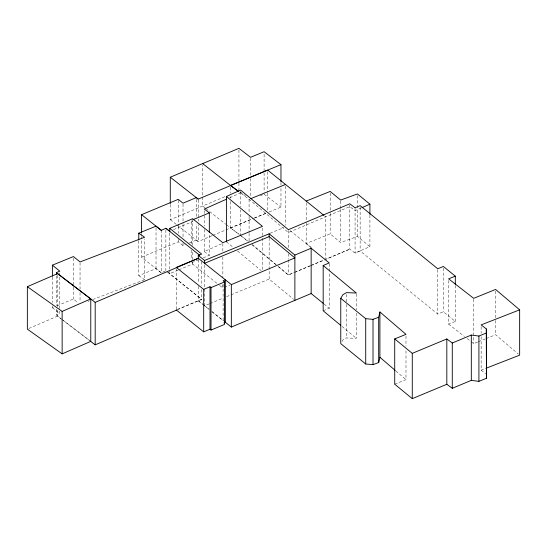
<?xml version="1.0" encoding="UTF-8"?>
<svg xmlns="http://www.w3.org/2000/svg" width="547" height="547" viewBox="0 0 547 547"><rect width="100%" height="100%" fill="white"/><g stroke="black" fill="none" stroke-linecap="round" stroke-linejoin="round"><path stroke-width="0.41" stroke-dasharray="2.73 2.05" d="M342.053 341.451L342.914 339.995L346.408 337.943L356.37 338.347L356.37 313.178M165.105 271.114L161.297 272.837L141.591 257.138L141.591 236.755M229.774 197.72L240.598 192.9L239.244 191.901M204.27 229.48L204.27 251.565L222.82 243.299M361.328 207.901L355.078 210.616L349.806 206.65L288.378 232.489L249.083 199.361L239.121 191.901M369.916 215.217L369.916 246.642L355.078 253.09L349.806 249.124L349.806 203.819M28.902 328.48L57.572 316.091L62.317 319.701M177.392 309.732L201.665 299.366L201.665 289.172M170.281 204.4L170.281 219.696L225.788 196.305M212.038 235.723L198.205 241.583L196.305 240.099L196.305 223.955M212.804 235.395L251.394 219.272M448.602 280.515L448.602 324.139L455.309 321.465L443.357 311.769L437.75 314.087L360.138 250.943L355.078 253.09L355.078 207.785M173.536 229.59L192.592 221.569L191.183 220.434L191.183 244.222M178.11 270.136L169.727 273.671L166.507 271.25M178.876 269.815L192.592 264.044L218.903 284.891M278.56 266.827L288.378 274.963L293.896 272.638M294.683 272.31L310.429 265.685M311.222 265.357L323.817 260.057M324.61 259.722L349.806 249.124L325.807 259.367L325.807 216.899L324.487 215.833M323.174 310.799L329.239 308.248L329.239 272.174M141.591 257.138L178.247 241.815L183.033 245.637L185.371 244.659M189.276 243.032L196.305 240.099M198.746 259.75L191.183 262.909L192.592 264.044L192.592 251.299M203.279 257.863L209.33 255.333L209.33 234.095M169.727 232.892L169.727 273.671L201.665 299.366L176.257 309.896L176.257 269.117M278.074 266.273L288.378 274.963L293.842 272.686M294.621 272.365L310.211 265.863M310.99 265.541L324.248 260.016M260.345 195.744L262.601 194.814M254.492 217.993L266.109 213.2M224.4 287.38L229.836 285.137M204.578 264.98L204.578 305.752L209.303 303.804M210.096 303.476L223.484 297.944M226.629 296.645L269.165 279.086L293.595 299.312M226.492 224.776L230.478 227.908L253.357 218.485M254.143 218.157L265.979 213.282M269.131 211.983L280.967 207.108L280.967 188.421M52.396 305.944L52.396 307.646L53.955 307.011M57.073 305.732L73.448 299.024L78.064 302.806M270.04 233.275L284.009 227.566M138.767 240.824L138.767 275.654L156.025 268.625L161.297 272.837L161.297 231.21M56.471 309.082L56.471 315.024L59.808 313.663L59.808 311.113M471.035 341.588L473.675 343.639L477.586 342.053M478.365 341.731L485.415 338.873M486.194 338.552L495.589 334.737L518.351 354.039M306.19 223.162L306.19 243.552L330.19 233.904L340.672 242.54L357.437 236.434L369.916 246.642M394.715 384.199L405.99 379.673L405.99 350.306M481.148 336.631L481.148 370.189L485.08 368.651M88.012 301.376L89.605 300.768M92.792 299.544L144.593 279.722L144.593 238.95M138.767 275.654L144.593 279.722M230.478 201.57L230.478 227.908L240.598 235.374L240.598 209.891M204.27 251.565L209.33 255.333M230.478 227.908L239.121 234.369M239.784 234.868L248.42 241.336M62.994 320.214L90.768 341.376M264.105 194.192L280.967 207.108M56.471 315.024L60.929 318.655M61.599 319.168L89.811 340.733M240.229 191.812L245.391 195.799M448.602 324.139L464.437 336.46M467.076 338.511L470.372 341.075M481.148 370.189L485.681 373.731M170.281 219.696L176.264 224.386M176.927 224.906L198.205 241.583L198.205 224.598M205.241 208.086L202.588 205.993L202.588 165.221M205.904 208.605L225.829 224.256M219.559 285.411L222.848 288.023L222.848 283.825M198.267 286.286L198.267 300.727L203.949 305.253M204.578 305.752L209.145 309.39M211.757 311.475L223.504 320.836M198.267 300.727L202.226 303.886M202.889 304.412L209.487 309.684M212.127 311.797L223.347 320.754M167.854 272.358L201.665 299.366M306.19 243.552L311.421 247.77M290.177 230.656L311.291 247.668M52.396 307.646L59.808 313.663M324.07 304.043L329.239 308.248M241.248 235.914L247.798 241.336M251.723 244.591L275.941 264.659M342.046 326.463L356.37 338.347M226.403 241.76L233.61 247.743M237.548 251.005L261.138 270.58M252.304 244.55L277.432 265.726M395.816 370.934L405.99 379.673M495.589 291.113L495.589 319.639M495.589 320.48L495.589 334.737M481.148 326.559L481.148 333.273M473.675 299.175L473.675 343.639M455.309 285.39L455.309 321.465M443.357 268.146L443.357 311.769M437.75 269.623L437.75 314.087M405.99 336.043L405.99 346.114M360.138 207.32L360.138 250.943M357.437 195.662L357.437 236.434M356.37 293.883L356.37 309.828M346.408 294.313L346.408 303.544M346.408 304.385L346.408 337.943M340.672 200.92L340.672 208.564M340.672 209.412L340.672 242.54M330.19 193.132L330.19 212.667M330.19 213.515L330.19 233.904M329.239 263.784L329.239 271.333M306.19 202.773L306.19 222.314M288.378 230.492L288.378 248.112M288.378 253.726L288.378 259.018M288.378 259.859L288.378 274.963M285.561 186.158L285.561 225.234M280.967 182.479L280.967 185.023M269.165 237.972L269.165 279.086M267.661 171.785L267.661 192.175M267.661 193.023L267.661 210.862M264.105 154.268L264.105 172.107M264.105 172.955L264.105 192.496M262.451 228.044L262.451 237.268M262.451 238.109L262.451 269.992M250.56 158.158L250.56 177.7M250.56 178.548L250.56 197.235M249.083 199.361L249.083 212.954M249.083 216.345L249.083 232.489M249.083 233.337L249.083 241.829M240.598 191.744L240.598 206.848M238.943 150.035L238.943 182.315M238.943 183.17L238.943 190.814M230.478 187.129L230.478 193.077M230.478 196.476L230.478 198.171M223.121 284.18L223.121 322.402M222.848 243.552L222.848 251.941M222.848 256.981L222.848 277.951M204.27 210.793L204.27 226.082M201.665 261.61L201.665 285.937M198.267 259.62L198.267 283.107M198.205 199.963L198.205 221.2M196.305 199.327L196.305 218.862M192.592 218.738L192.592 245.582M191.183 250.164L191.183 259.51M183.033 204.01L183.033 223.552M183.033 224.4L183.033 237.145M183.033 243.087L183.033 245.637M178.247 200.188L178.247 225.672M178.247 226.526L178.247 233.323M178.247 239.265L178.247 241.815M165.864 229.993L165.864 270.765M156.025 227.853L156.025 268.625M141.591 233.357L141.591 235.901M80.04 262.799L80.04 289.137M80.04 292.536L80.04 301.876M73.448 258.252L73.448 286.286M73.448 287.134L73.448 299.024M59.808 272.891L59.808 276.29M59.808 277.138L59.808 310.265M57.572 275.312L57.572 306.744M57.572 310.142L57.572 316.091M56.471 275.948L56.471 305.684M52.396 277.062L52.396 302.553"/><path stroke-width="0.82" d="M455.309 284.549L455.309 276.16L443.357 266.464L437.75 268.782L360.138 205.645L355.078 207.785L349.806 203.819L288.378 229.658L240.598 190.069L226.403 196.455L262.451 226.362L222.848 242.718L192.592 218.738L169.727 228.366L201.665 254.061L198.267 255.422L204.578 260.447L269.165 233.781L294.881 255.066L311.154 248.222L329.239 262.943L323.174 265.493L356.37 293.048L346.408 292.638L342.914 294.689L340.767 298.334L340.767 343.639L365.717 363.994L373.013 364.63L378.681 362.558L378.681 317.253L379.905 311.981L405.99 334.367L394.715 338.901L394.715 384.199L412.274 398.66L446.824 384.274L452.28 388.308L471.309 380.363L478.912 381.355L486.454 378.271L486.331 328.932L481.148 324.884L519.65 309.841L519.65 355.147L485.866 368.343M378.681 362.558L379.905 357.287L379.905 311.981M323.845 215.313L267.661 170.09L198.205 199.115L196.305 197.624L183.033 203.163L178.247 199.34L141.591 214.67L161.297 230.362L165.864 228.29L169.727 231.196M226.684 199.101L204.27 209.091L209.33 212.865L209.33 232.4M27.35 286.676L62.139 311.4L90.768 298.901L90.768 341.376L62.139 353.868L27.35 329.15L27.35 286.676L57.572 273.616L90.768 298.901M362.107 207.566L369.916 204.175L369.916 214.369M161.297 230.362L156.025 226.15L138.767 233.179L144.593 237.248L80.04 261.951L73.448 256.557L52.396 265.172L59.808 271.189L56.471 272.55L57.572 273.616L95.185 302.375L198.534 258.232M90.481 341.253L95.185 344.842L176.613 310.067M170.281 203.552L170.281 177.221L238.943 148.34L250.56 157.31L264.105 151.717L280.967 164.64L280.967 181.625M223.86 322.949L225.33 322.333L225.33 279.859L223.121 280.782L224.537 281.951L224.537 324.426L211.019 330.067L210.007 329.239L203.689 331.858L203.689 289.384L176.257 267.421L198.267 258.252L231.34 284.604L294.881 257.897L269.165 236.612L204.578 263.278M224.81 321.875L231.34 327.079L311.154 293.527L323.427 303.517M193.453 219.491L209.33 212.865M203.689 289.384L210.007 286.765L211.019 287.592L224.537 281.951M394.715 338.901L412.274 353.355L446.824 338.969L452.28 343.003L452.28 388.308M452.28 343.003L471.309 335.058L478.912 336.049L486.454 332.973M280.967 164.64L230.478 185.433L202.588 163.526M250.635 198.725L285.561 184.462M306.19 201.077L330.19 191.429L340.672 200.065L357.437 193.959L369.916 204.175M455.309 276.16L448.602 278.833L473.675 298.334L495.589 289.438L519.65 309.841M340.767 298.334L365.717 318.689L373.013 319.325L378.681 317.253M238.574 191.409L230.478 185.433L238.451 191.402M170.281 177.221L198.205 199.115M165.864 228.29L199.676 255.305M176.257 309.896L203.689 331.858M340.747 325.383L323.174 310.799L323.174 265.493M379.905 357.287L395.18 370.387M486.454 378.271L486.331 328.932M478.912 336.049L478.912 381.355M471.309 335.058L471.309 380.363M446.824 338.969L446.824 384.274M412.274 353.355L412.274 398.66M373.013 319.325L373.013 364.63M365.717 318.689L365.717 363.994M311.154 248.222L311.154 293.527M294.881 255.066L294.881 300.371M269.165 233.781L269.165 237.138M231.34 284.604L231.34 327.079M226.403 196.455L226.403 241.76M211.019 287.592L211.019 330.067M210.007 286.765L210.007 329.239M204.578 260.447L204.578 263.804M198.267 255.422L198.267 258.779M169.727 228.366L169.727 231.723M141.591 214.67L141.591 232.502M138.767 233.179L138.767 239.976M95.185 302.375L95.185 344.842M62.139 311.4L62.139 353.868M56.471 272.55L56.471 274.252M52.396 265.172L52.396 276.214"/></g></svg>
